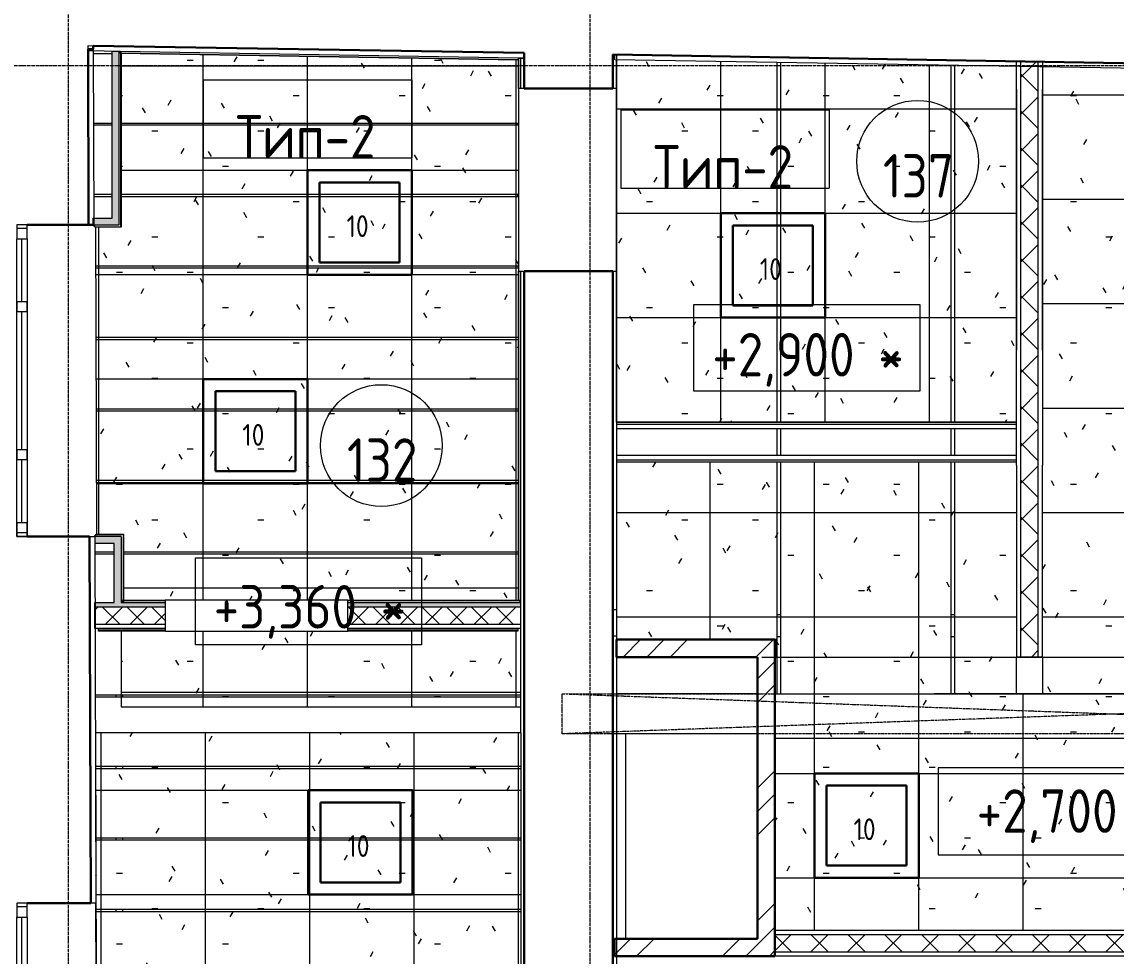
# Model space of a CAD drawing. Header units: millimetres. Extents: x -13069 to 207500, y -71366 to 56785.
# Drawn here: x 45582 to 51875, y 31426 to 36796 of the extents above; entities that cross this region are included whole.
import ezdxf

# ---------------------------------------------------------------- set-up
doc = ezdxf.new("R2010")
doc.units = ezdxf.units.MM
for name, pattern in [('ADSK_Линия сетки', [25, 20, -2.5, 0, -2.5]), ('ADSK_Штрих_ш3 п1_5', [4.5, 3, -1.5]), ('ADSK_Штриховая_ш3 п1_5', [4.5, 3, -1.5]), ('ADSK_Штрихпунктирная 2 точки_ш15 п1_5 п1_5 п1_5', [19.5, 15, -1.5, 0, -1.5, 0, -1.5])]:
    doc.linetypes.add(name, pattern=pattern)
for name, color, linetype, lineweight in [('_ Окна', 7, 'Continuous', 9), ('Аннотация', 7, 'Continuous', 18), ('Каркас', 7, 'Continuous', 18), ('Марки', 7, 'Continuous', 20), ('Марки помещений', 7, 'Continuous', 20), ('Окна', 7, 'Continuous', 9), ('Оси', 7, 'Continuous', 9), ('Отметки', 7, 'Continuous', 9), ('Перекрытие', 7, 'Continuous', 18), ('Потолки', 7, 'Continuous', 9), ('Потолки штриховка', 7, 'Continuous', 9), ('Стены внутренние', 7, 'Continuous', 18), ('Стены наружные', 7, 'Continuous', 18), ('Стены несущие', 7, 'Continuous', 30), ('Стены отделка', 7, 'Continuous', 30), ('Стены штриховка', 7, 'Continuous', 9)]:
    doc.layers.add(name, color=color, linetype=linetype, lineweight=lineweight)
doc.layers.add('Линии', color=7, linetype='Continuous', lineweight=9, true_color=0x00a600)
doc.styles.add('GOST Common_1', font='GOST_Common.ttf', dxfattribs={"width": 0.9, "height": 250})
doc.styles.add('GOST Common_2', font='GOST_Common.ttf', dxfattribs={"width": 0.9, "height": 250})
doc.styles.add('GOST Common_4', font='GOST_Common.ttf', dxfattribs={"width": 0.9, "height": 125})
doc.styles.add('GOST Common_B', font='', dxfattribs={"width": 0.9, "height": 250})
doc.styles.get('GOST Common_B').set_extended_font_data('GOST Common', bold=True)
pattern_1 = [(45, (0, 0), (-106.06602, 106.06602), []), (135, (0, 0), (-106.06602, -106.06602), [])]
pattern_2 = [(45, (0, 0), (-381.661, 381.661), []), (45, (134.94, 0), (0, 763.322), []), (45, (-134.94, 0), (0, 763.322), [])]
pattern_3 = [(0, (0, 0), (812.8, 203.2), [33.528, -576.072, 33.528, -576.072, -3251.2]), (0, (0, 0), (812.8, 203.2), [-1219.2, 33.528, -1185.672, 33.528, -576.072, -1422.4]), (0, (0, 0), (812.8, 203.2), [-3048, 33.528, -372.872, 33.528, -982.472]), (120, (304.8, 101.6), (-582.37636, 602.30545), [33.528, -576.072, 33.528, -576.072, -3251.2]), (120, (304.8, 101.6), (-582.37636, 602.30545), [-1219.2, 33.528, -1185.672, 33.528, -576.072, -1422.4]), (120, (304.8, 101.6), (-582.37636, 602.30545), [-3048, 33.528, -372.872, 33.528, -982.472]), (240, (406.4, 508), (-230.42364, -805.50545), [33.528, -576.072, 33.528, -576.072, -3251.2]), (240, (406.4, 508), (-230.42364, -805.50545), [-1219.2, 33.528, -1185.672, 33.528, -576.072, -1422.4]), (240, (406.4, 508), (-230.42364, -805.50545), [-3048, 33.528, -372.872, 33.528, -982.472])]

# ---------------------------------------------------------------- blocks, each defined once
blk = doc.blocks.new('окно трехпол с фрамугой - 1750-2320_h___нов_ ок27 ЕIW30-2156325-План потолков 1-го этажа')
at = {"layer": '_ Окна', "lineweight": 18}
for p, q in [((-895, 100), (-895, 160)), ((-895, 160), (-815, 160)), ((-815, 160), (-815, 100)), ((-455, 100), (-455, 160)), ((-455, 160), (-395, 160)), ((-395, 160), (-395, 100)), ((395, 100), (395, 160)), ((395, 160), (455, 160)), ((455, 160), (455, 100)), ((815, 160), (815, 100)), ((895, 160), (815, 160)), ((895, 100), (895, 160)), ((-815, 100), (-895, 100)), ((-395, 100), (-455, 100)), ((455, 100), (395, 100)), ((815, 100), (895, 100))]:
    blk.add_line(p, q, dxfattribs=at)
at = {"layer": '_ Окна'}
for p, q in [((-875, 100), (-875, 160)), ((-815, 130), (-455, 130)), ((-395, 130), (395, 130)), ((455, 130), (815, 130)), ((875, 100), (875, 160))]:
    blk.add_line(p, q, dxfattribs=at)
at = {"layer": 'Окна'}
for p, q in [((-895, 160), (-895, 100)), ((-815, 160), (-895, 160)), ((-815, 160), (-455, 160)), ((-395, 160), (-455, 160)), ((-395, 160), (395, 160)), ((455, 160), (395, 160)), ((455, 160), (815, 160)), ((895, 160), (815, 160)), ((895, 100), (895, 160)), ((-895, 100), (-815, 100)), ((-455, 100), (-815, 100)), ((-455, 100), (-395, 100)), ((395, 100), (-395, 100)), ((395, 100), (455, 100)), ((815, 100), (455, 100)), ((815, 100), (895, 100))]:
    blk.add_line(p, q, dxfattribs=at)
blk = doc.blocks.new('ADSK_Марка_Потолок - ADSK_Марка и Смещение от уровня-155896-План потолков 1-го этажа')
at = {"layer": 'Марки'}
for p, q in [((-6, 4.5), (-6, 0)), ((-6, 4.5), (6, 4.5)), ((6, 4.5), (6, 0)), ((-6, 0), (6, 0))]:
    blk.add_line(p, q, dxfattribs=at)
blk = doc.blocks.new('Высотные отметки - Рамка-12095-План потолков 1-го этажа')
at = {"layer": 'Аннотация', "lineweight": 20}
for p, q in [((-6.5, 0), (-6.5, 5)), ((-6.5, 5), (6.5, 5)), ((6.5, 5), (6.5, 0)), ((6.5, 0), (-6.5, 0))]:
    blk.add_line(p, q, dxfattribs=at)
blk = doc.blocks.new('ADSK_Марка_Помещение_ОдноЗначение - Номер-159740-План потолков 1-го этажа')
at = {"layer": 'Марки помещений'}
blk.add_circle((0, 0), 3.5, dxfattribs=at)

msp = doc.modelspace()

# ---------------------------------------------------------------- hatches: boundary and pattern name
at = {"layer": 'Потолки штриховка', "lineweight": 18}
h = msp.add_hatch(dxfattribs=at)
h.set_pattern_fill('FP_21', color=256, style=0, pattern_type=2)
h.set_pattern_definition(pattern_3)
h.paths.add_polyline_path([(46153.492, 32859.553), (48450.885, 32859.553), (48450.885, 33309.553), (48433.385, 33309.553), (48433.385, 33293.653), (46153.492, 33293.653), (46153.492, 32915.929)])
h.paths.add_polyline_path([(48450.885, 33459.553), (48450.885, 33467.866), (48444.885, 33467.866), (48444.885, 33459.553)])
h.paths.add_polyline_path([(47330.167, 33471.553), (48438.885, 33471.553), (48438.885, 36587.866), (48435.875, 36587.528), (48435.682, 36576.121), (46153.724, 36614.717), (46153.492, 35618.813), (46151.724, 35618.813), (46151.724, 35616.813), (46007.694, 35616.813), (46013.182, 33850.813), (46165.492, 33850.813), (46165.492, 33471.553), (47015.102, 33471.553)])
h.paths.add_polyline_path([(46001.2, 33838.813), (46007.182, 33839.813), (46007.182, 33844.813), (46001.182, 33844.794), (46001.198, 33839.76)])
h.paths.add_polyline_path([(45996.926, 35622.798), (46001.676, 35622.831), (46001.182, 35628.813), (45996.912, 35628.813), (45996.926, 35622.831)])
h.paths.add_polyline_path([(46147.656, 36620.819), (46147.724, 36620.819), (46147.656, 36626.821), (46141.724, 36626.818), (46141.724, 36620.819)])
h = msp.add_hatch(dxfattribs=at)
h.set_pattern_fill('FP_43', color=256, style=0, pattern_type=2)
h.set_pattern_definition([(90, (47223.9, 34743.24), (600, -4e-14), []), (0, (47223.9, 34743.24), (0, -600), [])])
h.paths.add_polyline_path([(46153.492, 32859.553), (48450.885, 32859.553), (48450.885, 33309.553), (48433.385, 33309.553), (48433.385, 33293.653), (46153.492, 33293.653), (46153.492, 32915.929)])
h.paths.add_polyline_path([(48450.885, 33459.553), (48450.885, 33467.866), (48444.885, 33467.866), (48444.885, 33459.553)])
h.paths.add_polyline_path([(47330.167, 33471.553), (48438.885, 33471.553), (48438.885, 36587.866), (48435.875, 36587.528), (48435.682, 36576.121), (46153.724, 36614.717), (46153.492, 35618.813), (46151.724, 35618.813), (46151.724, 35616.813), (46007.694, 35616.813), (46013.182, 33850.813), (46165.492, 33850.813), (46165.492, 33471.553), (47015.102, 33471.553)])
h.paths.add_polyline_path([(46001.2, 33838.813), (46007.182, 33839.813), (46007.182, 33844.813), (46001.182, 33844.794), (46001.198, 33839.76)])
h.paths.add_polyline_path([(45996.926, 35622.798), (46001.676, 35622.831), (46001.182, 35628.813), (45996.912, 35628.813), (45996.926, 35622.831)])
h.paths.add_polyline_path([(46147.656, 36620.819), (46147.724, 36620.819), (46147.656, 36626.821), (46141.724, 36626.818), (46141.724, 36620.819)])
h = msp.add_hatch(dxfattribs=at)
h.set_pattern_fill('FP_35', color=256, style=0, pattern_type=2)
h.set_pattern_definition(pattern_3)
h.paths.add_polyline_path([(51302.527, 34496.28), (51302.527, 36539.635), (49000.885, 36578.564), (49000.885, 34496.28), (51289.132, 34496.28)])
h = msp.add_hatch(dxfattribs=at)
h.set_pattern_fill('FP_41', color=256, style=0, pattern_type=2)
h.set_pattern_definition([(0, (49600.9, 35096.3), (0, -600), []), (270, (49600.9, 35096.3), (-600, -4e-14), [])])
h.paths.add_polyline_path([(51302.527, 34496.28), (51302.527, 36539.635), (49000.885, 36578.564), (49000.885, 34496.28), (51289.132, 34496.28)])
h = msp.add_hatch(dxfattribs=at)
h.set_pattern_fill('FP_21', color=256, style=0, pattern_type=2)
h.set_pattern_definition(pattern_3)
h.paths.add_polyline_path([(52008.24, 32934.299), (54878.379, 32934.299), (54870.74, 33878.78), (54561.719, 33878.78), (54560.926, 36474.221), (54306.461, 36479.27), (54306.448, 36488.829), (52831.847, 36513.77), (52831.847, 36383.565), (52411.847, 36383.565), (52411.847, 36520.873), (51452.527, 36537.098), (51452.527, 32934.299), (51982.142, 32934.299)])
h.paths.add_polyline_path([(50925.648, 32934.299), (51302.527, 32934.299), (51302.527, 34266.28), (49000.885, 34266.28), (49000.885, 33245.559), (49912.992, 33245.559), (49912.992, 32934.299), (50829.117, 32934.299)])
h.paths.add_polyline_path([(53583.458, 33423.244), (53483.458, 33423.244), (53483.458, 34323.244), (53583.458, 34323.244), (53583.458, 33581.613)])
h.paths.add_polyline_path([(53183.458, 33943.244), (53183.458, 34103.244), (53483.458, 34023.244)])
h = msp.add_hatch(dxfattribs=at)
h.set_pattern_fill('FP_42', color=256, style=0, pattern_type=2)
h.set_pattern_definition([(90, (51939.94, 34576.3), (600, -4e-14), []), (0, (51939.94, 34576.3), (0, -600), [])])
h.paths.add_polyline_path([(52008.24, 32934.299), (54878.379, 32934.299), (54870.74, 33878.78), (54561.719, 33878.78), (54560.926, 36474.221), (54306.461, 36479.27), (54306.448, 36488.829), (52831.847, 36513.77), (52831.847, 36383.565), (52411.847, 36383.565), (52411.847, 36520.873), (51452.527, 36537.098), (51452.527, 32934.299), (51982.142, 32934.299)])
h.paths.add_polyline_path([(50925.648, 32934.299), (51302.527, 32934.299), (51302.527, 34266.28), (49000.885, 34266.28), (49000.885, 33245.559), (49912.992, 33245.559), (49912.992, 32934.299), (50829.117, 32934.299)])
h.paths.add_polyline_path([(53583.458, 33423.244), (53483.458, 33423.244), (53483.458, 34323.244), (53583.458, 34323.244), (53583.458, 33581.613)])
h.paths.add_polyline_path([(53183.458, 33943.244), (53183.458, 34103.244), (53483.458, 34023.244)])
h = msp.add_hatch(dxfattribs=at)
h.set_pattern_fill('FP_21', color=256, style=0, pattern_type=2)
h.set_pattern_definition(pattern_3)
h.paths.add_polyline_path([(53453.33, 31576.28), (54736.326, 31576.28), (54736.326, 32550.744), (54881.481, 32550.744), (54878.379, 32934.299), (49912.992, 32934.299), (49912.992, 31576.28), (52980.197, 31576.28)])
h.paths.add_polyline_path([(53583.458, 31683.244), (53483.458, 31683.244), (53483.458, 32583.244), (53583.458, 32583.244), (53583.458, 31746.952)])
h.paths.add_polyline_path([(53183.458, 31903.244), (53183.458, 32063.244), (53483.458, 31983.244), (53453.33, 31975.21)])
h = msp.add_hatch(dxfattribs=at)
h.set_pattern_fill('FP_114', color=256, style=0, pattern_type=2)
h.set_pattern_definition([(90, (51939.94, 34276.3), (600, -4e-14), []), (0, (51939.94, 34276.3), (0, -600), [])])
h.paths.add_polyline_path([(53453.33, 31576.28), (54736.326, 31576.28), (54736.326, 32550.744), (54881.481, 32550.744), (54878.379, 32934.299), (49912.992, 32934.299), (49912.992, 31576.28), (52980.197, 31576.28)])
h.paths.add_polyline_path([(53583.458, 31683.244), (53483.458, 31683.244), (53483.458, 32583.244), (53583.458, 32583.244), (53583.458, 31746.952)])
h.paths.add_polyline_path([(53183.458, 31903.244), (53183.458, 32063.244), (53483.458, 31983.244), (53453.33, 31975.21)])
h = msp.add_hatch(dxfattribs=at)
h.set_pattern_fill('FP_21', color=256, style=0, pattern_type=2)
h.set_pattern_definition(pattern_3)
h.paths.add_polyline_path([(46026.158, 25780), (48450.885, 25780), (48450.885, 32709.553), (46004.698, 32709.553), (46026.065, 25810.022)])
h = msp.add_hatch(dxfattribs=at)
h.set_pattern_fill('FP_62', color=256, style=0, pattern_type=2)
h.set_pattern_definition([(270, (47237.1, 28780), (-600, -4e-14), []), (180, (47237.1, 28780), (7e-14, 600), [])])
h.paths.add_polyline_path([(46026.158, 25780), (48450.885, 25780), (48450.885, 32709.553), (46004.698, 32709.553), (46026.065, 25810.022)])
at = {"layer": 'Стены внутренние'}
for points in [[(46141.724, 35628.813), (46141.724, 36627.26), (46101.724, 36626.921), (46101.724, 35628.813)], [(46023.284, 35628.813), (46101.724, 35628.813), (46101.724, 35668.813), (45995.507, 35668.813), (45995.654, 35629.813), (46018.061, 35628.813)], [(46113.492, 33798.813), (46153.492, 33798.813), (46153.492, 33838.813), (46003.492, 33838.813), (46003.492, 33798.813), (46018.061, 33798.813)], [(46153.492, 33459.553), (46153.492, 33798.813), (46113.492, 33798.813), (46113.492, 33459.553)]]:
    msp.add_hatch(color=256, dxfattribs=at).paths.add_polyline_path(points)
at = {"layer": 'Стены внутренние', "lineweight": 9}
h = msp.add_hatch(dxfattribs=at)
h.set_pattern_fill('FP_2', color=256, style=0, pattern_type=2)
h.set_pattern_definition(pattern_1)
h.paths.add_polyline_path([(51427.527, 33145.559), (51427.527, 36567.526), (51327.527, 36569.217), (51327.527, 33145.559)])
at = {"layer": 'Стены внутренние'}
h = msp.add_hatch(color=256, dxfattribs=at)
h.paths.add_polyline_path([(46153.492, 33434.553), (46405.885, 33434.553), (46405.885, 33459.553), (46002.375, 33459.553), (46002.452, 33434.553), (46113.492, 33434.553)])
h.paths.add_polyline_path([(48450.885, 33434.553), (48450.885, 33459.553), (47455.885, 33459.553), (47455.885, 33434.553), (48204.905, 33434.553)])
at = {"layer": 'Стены внутренние', "lineweight": 9, "true_color": 0x0000ff}
h = msp.add_hatch(dxfattribs=at)
h.set_pattern_fill('FP_1', color=5, style=0, pattern_type=2)
h.set_pattern_definition([(45, (0, 0), (-70.71068, 70.71068), []), (135, (0, 0), (-70.71068, -70.71068), [])])
h.paths.add_polyline_path([(48450.885, 33334.553), (48450.885, 33434.553), (47455.885, 33434.553), (47455.885, 33334.553), (48204.905, 33334.553)])
h.paths.add_polyline_path([(46122.776, 33334.553), (46405.885, 33334.553), (46405.885, 33434.553), (46002.452, 33434.553), (46002.762, 33334.553), (46018.061, 33334.553)])
at = {"layer": 'Стены внутренние', "lineweight": 9}
h = msp.add_hatch(dxfattribs=at)
h.set_pattern_fill('FP_3', color=256, style=0, pattern_type=2)
h.set_pattern_definition(pattern_2)
h.paths.add_polyline_path([(49812.992, 33145.559), (49912.992, 33145.559), (49912.992, 33245.559), (49000.885, 33245.559), (49000.885, 33145.559), (49778.572, 33145.559)])
h = msp.add_hatch(dxfattribs=at)
h.set_pattern_fill('FP_3', color=256, style=0, pattern_type=2)
h.set_pattern_definition(pattern_2)
h.paths.add_polyline_path([(49912.992, 31426.28), (49912.992, 33145.559), (49812.992, 33145.559), (49812.992, 31426.28)])
h = msp.add_hatch(dxfattribs=at)
h.set_pattern_fill('FP_2', color=256, style=0, pattern_type=2)
h.set_pattern_definition(pattern_1)
h.paths.add_polyline_path([(54736.092, 31451.28), (54890.373, 31451.28), (54889.564, 31551.28), (54030.197, 31551.28), (54030.197, 31451.28), (54703.109, 31451.28)])
h.paths.add_polyline_path([(49954.38, 31451.28), (52980.197, 31451.28), (52980.197, 31551.28), (49912.992, 31551.28), (49912.992, 31451.28)])
h = msp.add_hatch(dxfattribs=at)
h.set_pattern_fill('FP_3', color=256, style=0, pattern_type=2)
h.set_pattern_definition(pattern_2)
h.paths.add_polyline_path([(49053.458, 31426.28), (49812.992, 31426.28), (49812.992, 31526.28), (48990.885, 31526.28), (48990.885, 31426.28), (49000.885, 31426.28)])

# ---------------------------------------------------------------- linework, layer by layer
at = {"layer": 'Каркас', "color": 8, "linetype": 'ADSK_Штрих_ш3 п1_5', "lineweight": 9, "true_color": 0x808080}
for p, q in [((45992.603, 36614.964), (46101.724, 36614.964)), ((45993.842, 36214.964), (46101.724, 36214.964)), ((45993.876, 36203.96), (46101.724, 36203.96)), ((46101.724, 35803.96), (45994.999, 35803.96)), ((45995.04, 35792.957), (46101.724, 35792.957)), ((49925.648, 34306.28), (49925.648, 34456.28)), ((49945.648, 34456.28), (49945.648, 34306.28)), ((50925.648, 34306.28), (50925.648, 34456.28)), ((50945.648, 34456.28), (50945.648, 34306.28)), ((46113.492, 33748.941), (46001.479, 33748.941)), ((46001.513, 33737.937), (46113.492, 33737.937)), ((46153.492, 32926.933), (46004.024, 32926.933)), ((46004.059, 32915.929), (46153.492, 32915.929)), ((49812.992, 32934.299), (49000.885, 32934.299)), ((49812.992, 32704.299), (49000.885, 32704.299)), ((49053.458, 32704.299), (49053.458, 31526.28))]:
    msp.add_line(p, q, dxfattribs=at)
at = {"layer": 'Каркас', "color": 7, "linetype": 'ADSK_Штрих_ш3 п1_5', "lineweight": 9, "true_color": 0xf9f9f9}
for p, q in [((49925.648, 34496.28), (49925.648, 36562.923)), ((49945.648, 36562.585), (49945.648, 34496.28)), ((50925.648, 34496.28), (50925.648, 36546.01)), ((50945.648, 36545.671), (50945.648, 34496.28)), ((46153.724, 36214.964), (48438.885, 36214.964)), ((46153.724, 36203.96), (48438.885, 36203.96)), ((48438.885, 35803.96), (46153.724, 35803.96)), ((46153.724, 35792.957), (48438.885, 35792.957)), ((48438.885, 35392.957), (46008.388, 35392.957)), ((46008.422, 35381.953), (48438.885, 35381.953)), ((48438.885, 34981.953), (46009.66, 34981.953)), ((46009.694, 34970.949), (48438.885, 34970.949)), ((48438.885, 34570.949), (46010.933, 34570.949)), ((46010.967, 34559.945), (48438.885, 34559.945)), ((49925.648, 32934.299), (49925.648, 34266.28)), ((49945.648, 34266.28), (49945.648, 32934.299)), ((50925.648, 32934.299), (50925.648, 34266.28)), ((50945.648, 34266.28), (50945.648, 32934.299)), ((48438.885, 34159.945), (46012.206, 34159.945)), ((46012.24, 34148.941), (48438.885, 34148.941)), ((48438.885, 33748.941), (46165.492, 33748.941)), ((46165.492, 33737.937), (48438.885, 33737.937)), ((48450.885, 32926.933), (46153.492, 32926.933)), ((46153.492, 32915.929), (48450.885, 32915.929)), ((51452.527, 32934.299), (51302.527, 32934.299)), ((48450.885, 32515.929), (46005.297, 32515.929)), ((46005.331, 32504.925), (48450.885, 32504.925)), ((48450.885, 32104.925), (46006.57, 32104.925)), ((46006.604, 32093.921), (48450.885, 32093.921)), ((48450.885, 31693.921), (46007.843, 31693.921)), ((46007.877, 31682.917), (48450.885, 31682.917))]:
    msp.add_line(p, q, dxfattribs=at)
at = {"layer": 'Каркас', "color": 7, "linetype": 'ADSK_Штрих_ш3 п1_5', "lineweight": 9, "true_color": 0xfefefe}
for p, q in [((51302.527, 32934.299), (50829.117, 32934.299)), ((54878.379, 32934.299), (51452.527, 32934.299))]:
    msp.add_line(p, q, dxfattribs=at)
at = {"layer": 'Каркас', "color": 7, "linetype": 'ADSK_Штрих_ш3 п1_5', "lineweight": 9, "true_color": 0xfdfdfd}
for p, q in [((51302.527, 32934.299), (50829.117, 32934.299)), ((54878.379, 32934.299), (51452.527, 32934.299))]:
    msp.add_line(p, q, dxfattribs=at)
at = {"layer": 'Каркас', "color": 254, "linetype": 'ADSK_Штрих_ш3 п1_5', "lineweight": 9, "true_color": 0xe5e5e5}
msp.add_line((51452.527, 32934.299), (51302.527, 32934.299), dxfattribs=at)
at = {"layer": 'Линии', "color": 1, "lineweight": 30, "true_color": 0xff0000}
for p, q in [((47224.234, 35943.237), (47824.234, 35943.237)), ((47224.234, 35343.237), (47224.234, 35943.237)), ((47824.234, 35943.237), (47824.234, 35343.237)), ((47294.234, 35873.237), (47754.234, 35873.237)), ((47294.234, 35413.237), (47294.234, 35873.237)), ((47754.234, 35413.237), (47754.234, 35873.237)), ((47294.234, 35413.237), (47754.234, 35413.237)), ((47824.234, 35343.237), (47224.234, 35343.237)), ((50139.937, 31876.28), (50139.937, 32476.28)), ((50139.937, 32476.28), (50739.937, 32476.28)), ((50739.937, 32476.28), (50739.937, 31876.28)), ((50209.937, 32406.28), (50209.937, 31946.28)), ((50209.937, 32406.28), (50669.937, 32406.28)), ((50669.937, 32406.28), (50669.937, 31946.28)), ((50209.937, 31946.28), (50669.937, 31946.28)), ((50739.937, 31876.28), (50139.937, 31876.28))]:
    msp.add_line(p, q, dxfattribs=at)
at = {"layer": 'Линии', "color": 5, "lineweight": 30, "true_color": 0x0000ff}
for p, q in [((49600.885, 35696.28), (50200.885, 35696.28)), ((49600.885, 35096.28), (49600.885, 35696.28)), ((50200.885, 35696.28), (50200.885, 35096.28)), ((49670.885, 35626.28), (50130.885, 35626.28)), ((49670.885, 35166.28), (49670.885, 35626.28)), ((50130.885, 35166.28), (50130.885, 35626.28)), ((49670.885, 35166.28), (50130.885, 35166.28)), ((50200.885, 35096.28), (49600.885, 35096.28)), ((46624.94, 34743.237), (47224.94, 34743.237)), ((46624.94, 34143.237), (46624.94, 34743.237)), ((47224.94, 34743.237), (47224.94, 34143.237)), ((46694.94, 34673.237), (47154.94, 34673.237)), ((46694.94, 34213.237), (46694.94, 34673.237)), ((47154.94, 34213.237), (47154.94, 34673.237)), ((46694.94, 34213.237), (47154.94, 34213.237)), ((47224.94, 34143.237), (46624.94, 34143.237)), ((47229.213, 32380), (47829.213, 32380)), ((47229.213, 31780), (47229.213, 32380)), ((47829.213, 32380), (47829.213, 31780)), ((47299.213, 32310), (47759.213, 32310)), ((47299.213, 31850), (47299.213, 32310)), ((47759.213, 31850), (47759.213, 32310)), ((47299.213, 31850), (47759.213, 31850)), ((47829.213, 31780), (47229.213, 31780))]:
    msp.add_line(p, q, dxfattribs=at)
at = {"layer": 'Линии', "color": 7, "linetype": 'ADSK_Штриховая_ш3 п1_5'}
for p, q in [((49837.992, 33145.559), (54876.67, 33145.559)), ((49917.992, 32678.403), (54836.326, 32678.403))]:
    msp.add_line(p, q, dxfattribs=at)
at = {"layer": 'Линии', "color": 7, "linetype": 'ADSK_Штрихпунктирная 2 точки_ш15 п1_5 п1_5 п1_5'}
for p, q in [((48689.761, 32704.299), (48689.761, 32934.299)), ((48689.761, 32934.299), (55138.737, 32934.299)), ((48689.761, 32934.299), (55145.454, 32698.42)), ((55138.737, 32934.299), (48689.761, 32704.299)), ((55089.761, 32704.299), (48689.761, 32704.299))]:
    msp.add_line(p, q, dxfattribs=at)
at = {"layer": 'Оси', "linetype": 'ADSK_Линия сетки'}
for p, q in [((45849.565, -6603.62), (45849.565, 44222.998)), ((48849.565, -6603.62), (48849.565, 44222.998)), ((-12268.557, 36545), (56004.853, 36545))]:
    msp.add_line(p, q, dxfattribs=at)
at = {"layer": 'Отметки', "lineweight": 20}
msp.add_line((51182.307, 32008.263), (51501.999, 32008.263), dxfattribs=at)
at = {"layer": 'Перекрытие', "color": 7, "true_color": 0xf4f4f4}
for p, q in [((48428.181, 36214.964), (48428.274, 36203.96)), ((48431.641, 35803.96), (48431.733, 35792.957)), ((48435.101, 35392.957), (48435.193, 35381.953)), ((48438.56, 34981.953), (48438.653, 34970.949)), ((46162.776, 32915.929), (46162.776, 32926.933)), ((46162.776, 32504.925), (46162.776, 32515.929)), ((46162.776, 32093.921), (46162.776, 32104.925)), ((46162.776, 31682.917), (46162.776, 31693.921))]:
    msp.add_line(p, q, dxfattribs=at)
at = {"layer": 'Потолки', "color": 7, "true_color": 0xfcfcfc}
for p, q in [((49000.885, 36578.564), (49000.885, 34496.28)), ((51452.527, 36537.098), (51452.527, 34249.217)), ((51302.527, 34249.217), (51302.527, 34266.28)), ((46004.657, 32709.553), (46013.25, 29940.293))]:
    msp.add_line(p, q, dxfattribs=at)
at = {"layer": 'Потолки', "color": 7, "true_color": 0xf4f4f4}
for p, q in [((45996.912, 35628.813), (45996.926, 35622.798)), ((46001.2, 33838.813), (46003.492, 33838.813)), ((49000.885, 33416.727), (49000.885, 33266.727)), ((46153.492, 33293.653), (46153.492, 32859.553)), ((51302.527, 32934.299), (51302.527, 33145.559)), ((51452.527, 33145.559), (51452.527, 32934.299)), ((46153.492, 32859.553), (48450.885, 32859.553)), ((48450.885, 32709.553), (46004.698, 32709.553))]:
    msp.add_line(p, q, dxfattribs=at)
at = {"layer": 'Потолки'}
for p, q in [((49912.992, 32934.299), (54878.379, 32934.299)), ((48450.885, 32709.553), (48450.885, 28580.539))]:
    msp.add_line(p, q, dxfattribs=at)
at = {"layer": 'Потолки', "color": 18, "true_color": 0x070707}
for p, q in [((49000.885, 31426.28), (49000.885, 29601.818)), ((52980.197, 31426.28), (49000.885, 31426.28))]:
    msp.add_line(p, q, dxfattribs=at)
at = {"layer": 'Стены внутренние'}
for p, q in [((49000.885, 35363), (49000.885, 36413)), ((45965.657, 35628.813), (45965.654, 35629.813)), ((45995.676, 35622.794), (45995.657, 35628.813)), ((45971.2, 33838.813), (45971.197, 33839.813)), ((46001.2, 33838.813), (46001.182, 33844.794)), ((46405.885, 33293.653), (47455.885, 33293.653)), ((46122.776, 32926.933), (46122.776, 32915.929)), ((46013.274, 29940.293), (46007.73, 31730.293))]:
    msp.add_line(p, q, dxfattribs=at)
at = {"layer": 'Стены внутренние', "color": 7, "true_color": 0xfcfcfc}
for p, q in [((51302.527, 36409.217), (51302.527, 34909.217)), ((51452.527, 34909.217), (51452.527, 36409.217)), ((51302.527, 34249.217), (51302.527, 33145.559)), ((51452.527, 33145.559), (51452.527, 34249.217))]:
    msp.add_line(p, q, dxfattribs=at)
at = {"layer": 'Стены внутренние', "color": 7, "true_color": 0xf4f4f4}
for p, q in [((49945.648, 33388.244), (49925.648, 33388.244)), ((50945.648, 33388.244), (50925.648, 33388.244)), ((49920.942, 33245.559), (49912.992, 33245.559)), ((49920.942, 33145.559), (49920.942, 33245.559)), ((49925.648, 33263.244), (49945.648, 33263.244)), ((50925.648, 33263.244), (50945.648, 33263.244)), ((49912.992, 33145.559), (49920.942, 33145.559)), ((46122.776, 32515.929), (46122.776, 32504.925)), ((46122.776, 32104.925), (46122.776, 32093.921)), ((46122.776, 31693.921), (46122.776, 31682.917))]:
    msp.add_line(p, q, dxfattribs=at)
at = {"layer": 'Стены наружные'}
for p, q in [((48438.885, 36413), (48438.885, 35363)), ((46001.676, 35622.813), (45995.676, 35622.794)), ((46013.163, 33850.813), (46007.694, 35616.893)), ((46001.182, 33844.794), (46007.182, 33844.813)), ((47455.885, 33471.553), (46405.885, 33471.553))]:
    msp.add_line(p, q, dxfattribs=at)
at = {"layer": 'Стены несущие'}
for p, q in [((45991.854, 36639.632), (45962.527, 36639.541)), ((45965.654, 35629.813), (45962.527, 36639.541)), ((45991.854, 36659.46), (45991.854, 36639.632)), ((48470.885, 36617.532), (45991.854, 36659.46)), ((48470.885, 36413), (48470.885, 36617.532)), ((48980.885, 36413), (48980.885, 36608.906)), ((52940.654, 36541.934), (48980.885, 36608.906)), ((48980.885, 36413), (48470.885, 36413)), ((45991.854, 35628.813), (45611.854, 35628.813)), ((45965.654, 35629.813), (45965.654, 35629.813)), ((45965.654, 35629.813), (45991.854, 35629.813)), ((45991.854, 35629.813), (45991.854, 35628.813)), ((48470.885, 35363), (48470.885, 30955)), ((48470.885, 35363), (48980.885, 35363)), ((48980.885, 35363), (48980.885, 30955)), ((45611.854, 33838.813), (45971.2, 33838.813)), ((45971.2, 33838.813), (45977.73, 31730.293)), ((49000.885, 33145.559), (49000.885, 33245.559)), ((49000.885, 33245.559), (49912.992, 33245.559)), ((49912.992, 33245.559), (49912.992, 31426.28)), ((49812.992, 33145.559), (49000.885, 33145.559)), ((49812.992, 31526.28), (49812.992, 33145.559)), ((45977.73, 31730.293), (45611.854, 31730.293)), ((48990.885, 31426.28), (48990.885, 31526.28)), ((48990.885, 31526.28), (49812.992, 31526.28)), ((49912.992, 31426.28), (48990.885, 31426.28))]:
    msp.add_line(p, q, dxfattribs=at)
at = {"layer": 'Стены отделка', "lineweight": 9}
for p, q in [((45962.556, 36629.952), (45963.064, 36659.947)), ((46147.826, 36626.818), (45962.556, 36629.952)), ((45963.064, 36659.947), (48471.392, 36617.523)), ((45991.854, 36639.632), (45992.527, 36639.634)), ((45992.527, 36639.634), (45995.654, 35629.813)), ((46101.724, 35668.813), (46101.724, 36627.26)), ((46101.724, 36627.26), (46141.724, 36627.26)), ((46141.724, 35628.813), (46141.724, 36627.26)), ((46141.724, 36620.819), (46153.724, 36620.819)), ((46147.623, 36614.82), (46147.826, 36626.818)), ((48435.682, 36576.121), (46147.623, 36614.82)), ((46153.724, 36620.819), (46153.724, 35618.813)), ((48435.885, 36588.12), (48435.682, 36576.121)), ((48470.885, 36587.528), (48435.885, 36588.12)), ((48438.885, 36413), (48438.885, 36587.866)), ((48438.885, 36587.866), (48450.885, 36587.866)), ((48450.885, 36587.866), (48450.885, 36587.528)), ((48450.885, 36587.528), (48470.885, 36587.528)), ((48471.392, 36617.523), (48470.885, 36587.528)), ((48980.885, 36608.906), (49000.885, 36608.906)), ((48992.515, 36578.705), (48993.022, 36608.701)), ((54871.674, 36479.27), (48992.515, 36578.705)), ((48993.022, 36608.701), (54872.181, 36509.265)), ((49000.885, 36608.906), (49000.885, 36578.564)), ((51302.527, 34266.28), (51302.527, 36569.64)), ((51452.527, 36567.103), (51452.527, 36537.098)), ((48470.885, 36413), (48438.885, 36413)), ((49000.885, 36413), (48980.885, 36413)), ((45965.657, 35628.813), (45965.657, 35628.813)), ((45995.657, 35628.813), (45965.657, 35628.813)), ((45991.724, 35628.813), (45991.724, 35668.813)), ((45991.724, 35668.813), (46101.724, 35668.813)), ((45991.854, 35628.813), (46141.724, 35628.813)), ((45995.654, 35629.813), (45995.657, 35628.813)), ((46001.676, 35616.813), (46001.676, 35628.813)), ((46151.724, 35616.813), (46001.676, 35616.813)), ((48438.885, 35363), (48470.885, 35363)), ((48438.885, 33467.866), (48438.885, 35363)), ((48980.885, 35363), (49000.885, 35363)), ((49000.885, 34496.28), (49000.885, 33416.727)), ((49000.885, 34496.28), (51302.527, 34496.28)), ((51302.527, 34456.28), (49000.885, 34456.28)), ((49000.885, 34306.28), (51302.527, 34306.28)), ((51302.527, 34266.28), (49000.885, 34266.28)), ((45971.2, 33838.813), (46001.2, 33838.813)), ((46001.2, 33838.813), (46007.73, 31730.293)), ((46003.492, 33798.813), (46003.492, 33838.813)), ((46153.492, 33838.813), (46003.492, 33838.813)), ((46113.492, 33798.813), (46003.492, 33798.813)), ((46007.182, 33838.813), (46007.182, 33850.813)), ((46007.182, 33850.813), (46165.492, 33850.813)), ((46113.492, 33459.553), (46113.492, 33798.813)), ((46153.492, 33838.813), (46153.492, 33459.553)), ((46165.492, 33850.813), (46165.492, 33459.553)), ((46001.446, 33309.553), (46001.446, 33459.553)), ((46001.446, 33459.553), (46113.492, 33459.553)), ((46153.492, 33459.553), (46159.492, 33459.553)), ((46159.492, 33459.553), (46159.492, 33471.553)), ((46159.492, 33471.553), (46405.885, 33471.553)), ((46405.885, 33471.553), (46405.885, 33293.653)), ((47455.885, 33293.653), (47455.885, 33471.553)), ((47455.885, 33471.553), (48444.885, 33471.553)), ((48450.885, 33467.866), (48438.885, 33467.866)), ((48444.885, 33471.553), (48444.885, 33459.553)), ((48444.885, 33459.553), (48450.885, 33459.553)), ((48450.885, 32709.553), (48450.885, 33467.866)), ((49000.885, 33416.727), (48980.885, 33416.727)), ((46022.181, 33309.553), (46001.446, 33309.553)), ((46022.181, 33293.653), (46022.181, 33309.553)), ((46405.885, 33293.653), (46022.181, 33293.653)), ((48433.385, 33293.653), (47455.885, 33293.653)), ((48450.885, 33309.553), (48433.385, 33309.553)), ((48433.385, 33309.553), (48433.385, 33293.653)), ((48980.885, 33266.727), (49000.885, 33266.727)), ((49000.885, 33266.727), (49000.885, 31426.28)), ((51452.527, 33145.559), (51302.527, 33145.559)), ((46007.73, 31730.293), (45977.73, 31730.293)), ((49912.992, 31576.28), (52980.197, 31576.28))]:
    msp.add_line(p, q, dxfattribs=at)
at = {"layer": 'Стены штриховка'}
for p, q in [((48435.716, 36578.121), (46147.656, 36616.819)), ((48435.885, 36588.12), (46147.826, 36626.818)), ((46151.724, 35616.813), (46151.724, 36620.819)), ((48440.885, 36413), (48440.885, 36587.866)), ((48450.885, 36413), (48450.885, 36587.528)), ((51327.527, 33145.559), (51327.527, 36569.217)), ((51427.527, 33145.559), (51427.527, 36567.526)), ((46001.676, 35618.813), (46153.724, 35618.813)), ((46153.724, 35616.813), (46151.724, 35616.813)), ((46153.724, 35618.813), (46153.724, 35616.813)), ((48440.885, 33467.866), (48440.885, 35363)), ((48450.885, 33467.866), (48450.885, 35363)), ((49000.885, 34483.28), (51302.527, 34483.28)), ((49000.885, 34279.28), (51302.527, 34279.28)), ((46007.182, 33848.813), (46165.492, 33848.813)), ((46165.492, 33838.813), (46163.492, 33838.813)), ((46163.492, 33838.813), (46163.492, 33459.553)), ((46001.446, 33434.553), (46405.885, 33434.553)), ((46159.492, 33469.553), (46405.885, 33469.553)), ((46159.492, 33459.553), (46405.885, 33459.553)), ((47455.885, 33469.553), (48444.885, 33469.553)), ((47455.885, 33459.553), (48444.885, 33459.553)), ((47455.885, 33434.553), (48450.885, 33434.553)), ((46001.446, 33334.553), (46405.885, 33334.553)), ((46405.885, 33309.553), (46022.181, 33309.553)), ((46405.885, 33300.553), (46022.181, 33300.553)), ((47455.885, 33334.553), (48450.885, 33334.553)), ((48433.385, 33309.553), (47455.885, 33309.553)), ((48433.385, 33300.553), (47455.885, 33300.553)), ((49912.992, 31551.28), (52980.197, 31551.28)), ((49912.992, 31451.28), (52980.197, 31451.28))]:
    msp.add_line(p, q, dxfattribs=at)

# ---------------------------------------------------------------- block references
at = {"layer": 'Марки', "xscale": 99.99999999999993, "yscale": 99.99999999999993, "zscale": 99.99999999999993}
for p in [(47223.898, 36013.98), (49625.674, 35840.925)]:
    msp.add_blockref('ADSK_Марка_Потолок - ADSK_Марка и Смещение от уровня-155896-План потолков 1-го этажа', p, dxfattribs=at)
at = {"layer": 'Марки помещений', "xscale": 99.99999999999993, "yscale": 99.99999999999993, "zscale": 99.99999999999993}
for p in [(50733.44, 35994.976), (47649.277, 34360.953)]:
    msp.add_blockref('ADSK_Марка_Помещение_ОдноЗначение - Номер-159740-План потолков 1-го этажа', p, dxfattribs=at)
at = {"layer": 'Окна', "rotation": 90.00000000000067}
for p in [(45711.854, 34733.813), (45711.854, 30835.293)]:
    msp.add_blockref('окно трехпол с фрамугой - 1750-2320_h___нов_ ок27 ЕIW30-2156325-План потолков 1-го этажа', p, dxfattribs=at)
at = {"layer": 'Отметки', "lineweight": 20, "xscale": 99.99999999999993, "yscale": 99.99999999999993, "zscale": 99.99999999999993}
for p in [(50097.212, 34672.723), (47229.498, 33215.394)]:
    msp.add_blockref('Высотные отметки - Рамка-12095-План потолков 1-го этажа', p, dxfattribs=at)
at = {"layer": 'Отметки', "lineweight": 20, "extrusion": (0, 0, -1), "xscale": 99.99999999999993, "yscale": 99.99999999999993, "zscale": 99.99999999999993}
msp.add_blockref('Высотные отметки - Рамка-12095-План потолков 1-го этажа', (-51501.999, 32008.263), dxfattribs=at)

# ---------------------------------------------------------------- texts
at = {"layer": 'Аннотация', "lineweight": 9, "char_height": 125, "width": 175.5, "attachment_point": 5, "line_spacing_factor": 1.022766, "style": 'GOST Common_4'}
for insert in [(47512.763, 35622.274), (49889.414, 35375.317), (46913.469, 34422.274), (50428.466, 32155.317), (47517.742, 32059.038)]:
    msp.add_mtext('\\pt180,360,540,720,900,1080,1260,1440,1620,1800,1980,2160,2340,2520,2700,2880,3060,3240,3420,3600,3780,3960,4140,4320,4500,4680,4860,5040,5220,5400,5580,5760;10', dxfattribs=dict(at, insert=insert))
at = {"layer": 'Марки', "lineweight": 9, "char_height": 250, "width": 833.4, "attachment_point": 5, "line_spacing_factor": 1.022766, "style": 'GOST Common_B'}
for insert in [(47213.717, 36136.135), (49615.493, 35963.081)]:
    msp.add_mtext('\\pt1143,2286,3429,4572,5715,6858,8001,9144,10287,11430,12573,13716,14859,16002,17145,18288,19431,20574,21717,22860,24003,25146,26289,27432,28575,29718,30861,32004,33147,34290,35433,36576;Тип-2', dxfattribs=dict(at, insert=insert))
at = {"layer": 'Марки помещений', "lineweight": 9, "char_height": 250, "width": 441, "attachment_point": 5, "line_spacing_factor": 1.022766, "style": 'GOST Common_2'}
for s, insert in [('\\pt450,900,1350,1800,2250,2700,3150,3600,4050,4500,4950,5400,5850,6300,6750,7200,7650,8100,8550,9000,9450,9900,10350,10800,11250,11700,12150,12600,13050,13500,13950,14400;137', (50738.382, 35911.394)), ('\\pt450,900,1350,1800,2250,2700,3150,3600,4050,4500,4950,5400,5850,6300,6750,7200,7650,8100,8550,9000,9450,9900,10350,10800,11250,11700,12150,12600,13050,13500,13950,14400;132', (47654.22, 34277.371))]:
    msp.add_mtext(s, dxfattribs=dict(at, insert=insert))
at = {"layer": 'Отметки', "lineweight": 20, "char_height": 250, "attachment_point": 1, "line_spacing_factor": 1.022761, "style": 'GOST Common_1'}
for s, insert, width in [('+2,900 *', (49552.881, 35008.098), 1306.39347), ('+3,360 *', (46685.168, 33559.177), 1306.39347), ('+2,700', (51073.323, 32384.97), 1028.82257)]:
    msp.add_mtext(s, dxfattribs=dict(at, insert=insert, width=width))

doc.saveas('drawing.dxf')
